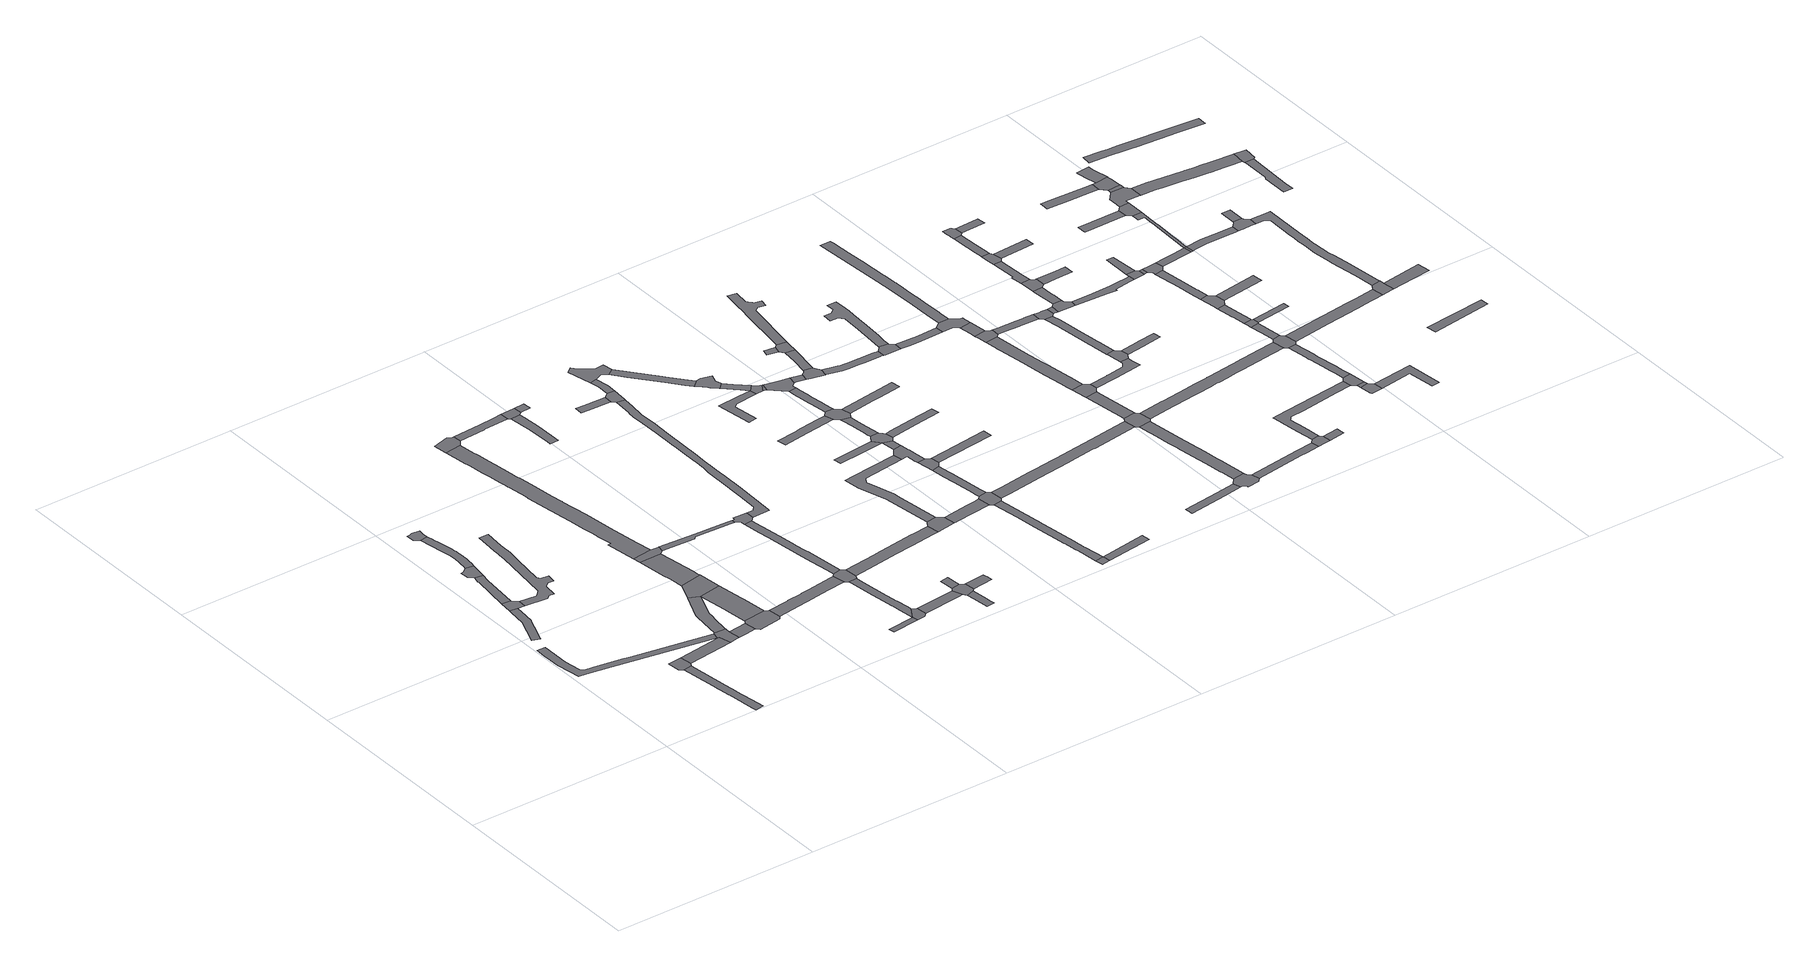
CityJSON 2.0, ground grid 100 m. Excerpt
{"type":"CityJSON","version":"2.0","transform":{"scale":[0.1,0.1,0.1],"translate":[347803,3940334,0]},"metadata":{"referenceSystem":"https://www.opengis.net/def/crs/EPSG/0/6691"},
"CityObjects":{
"road1":{"type":"Road","attributes":{"RoadStructureAttribute.sectionType":"1"},"geometry":[{"type":"MultiSurface","lod":"1","boundaries":[[[0,1,2,3,4,5,6,7,8,9,10,11]]]}]},
"road2":{"type":"Road","geometry":[{"type":"MultiSurface","lod":"1","boundaries":[[[12,7,6,13,14,15]]]}]},
"road3":{"type":"Road","attributes":{"RoadStructureAttribute.sectionType":"1"},"geometry":[{"type":"MultiSurface","lod":"1","boundaries":[[[16,17,18,19,20,21,22,23,24,25,26,27,28]]]}]},
"road4":{"type":"Road","attributes":{"RoadStructureAttribute.sectionType":"1"},"geometry":[{"type":"MultiSurface","lod":"1","boundaries":[[[29,30,31,32,33,34,35,36,37,38,39,40,41,42,43,44,45,46,47,48]]]}]},
"road5":{"type":"Road","attributes":{"RoadStructureAttribute.sectionType":"1"},"geometry":[{"type":"MultiSurface","lod":"1","boundaries":[[[49,50,51,52,53,12,15]]]}]},
"road6":{"type":"Road","geometry":[{"type":"MultiSurface","lod":"1","boundaries":[[[54,21,20,55,56,57]]]}]},
"road7":{"type":"Road","geometry":[{"type":"MultiSurface","lod":"1","boundaries":[[[50,58,59,60,61,62,51]]]}]},
"road8":{"type":"Road","attributes":{"RoadStructureAttribute.sectionType":"1"},"geometry":[{"type":"MultiSurface","lod":"1","boundaries":[[[63,64,65,66,67,68,69,70,71,72,73,74,75,76,77,78,79,80,81,82,83,84,85,86,87,88,89,59,58]]]}]},
"road9":{"type":"Road","geometry":[{"type":"MultiSurface","lod":"1","boundaries":[[[90,91,92,79,78,93,94,95,96]]]}]},
"road10":{"type":"Road","attributes":{"RoadStructureAttribute.sectionType":"1"},"geometry":[{"type":"MultiSurface","lod":"1","boundaries":[[[56,55,97,98]]]}]},
"road11":{"type":"Road","attributes":{"RoadStructureAttribute.sectionType":"1"},"geometry":[{"type":"MultiSurface","lod":"1","boundaries":[[[99,100,101,102,103,104,105,106,107,108,109,110,111,112,113,114,115,116,117,118,119,14,13]]]}]},
"road12":{"type":"Road","geometry":[{"type":"MultiSurface","lod":"1","boundaries":[[[120,121,122,29,48,98,97,123,124,125]]]}]},
"road13":{"type":"Road","attributes":{"RoadStructureAttribute.sectionType":"1"},"geometry":[{"type":"MultiSurface","lod":"1","boundaries":[[[126,127,128,129,120,125]]]}]},
"road14":{"type":"Road","attributes":{"RoadStructureAttribute.sectionType":"1"},"geometry":[{"type":"MultiSurface","lod":"1","boundaries":[[[130,131,132,133,122,121,134,135,136,137,138,139]]]}]},
"road15":{"type":"Road","geometry":[{"type":"MultiSurface","lod":"1","boundaries":[[[140,141,142,143,144,128,127,145,146]]]}]},
"road16":{"type":"Road","attributes":{"RoadStructureAttribute.sectionType":"1"},"geometry":[{"type":"MultiSurface","lod":"1","boundaries":[[[147,148,143,142,149,150,151,152,139]]]}]},
"road17":{"type":"Road","geometry":[{"type":"MultiSurface","lod":"1","boundaries":[[[153,154,130,139,152,155,156]]]}]},
"road18":{"type":"Road","attributes":{"RoadStructureAttribute.sectionType":"1"},"geometry":[{"type":"MultiSurface","lod":"1","boundaries":[[[157,158,159,160,153,156,161,162,163]]]}]},
"road19":{"type":"Road","geometry":[{"type":"MultiSurface","lod":"1","boundaries":[[[164,165,166,167,157,163,168]]]}]},
"road20":{"type":"Road","attributes":{"RoadStructureAttribute.sectionType":"1"},"geometry":[{"type":"MultiSurface","lod":"1","boundaries":[[[169,170,171,172,173,174,175,176,177,178,179,180,181,182,183,184,185,186,187,167,166,188,189,190,191,192,193,194,195,196,197,198,199,200,201,202,203,204,205,206,207]]]}]},
"road21":{"type":"Road","attributes":{"RoadStructureAttribute.sectionType":"1"},"geometry":[{"type":"MultiSurface","lod":"1","boundaries":[[[208,209,210,211,212,213,214,141,140,215,216,217,218,219,220,221]]]}]},
"road22":{"type":"Road","geometry":[{"type":"MultiSurface","lod":"1","boundaries":[[[206,222,223,224,225,226,227,207]]]}]},
"road23":{"type":"Road","attributes":{"RoadStructureAttribute.sectionType":"1"},"geometry":[{"type":"MultiSurface","lod":"1","boundaries":[[[228,229,230,231]]]}]},
"road24":{"type":"Road","attributes":{"RoadStructureAttribute.sectionType":"1"},"geometry":[{"type":"MultiSurface","lod":"1","boundaries":[[[232,233,234,235,236,237,238,239,240,241,242,243,244,164,168]]]}]},
"road25":{"type":"Road","geometry":[{"type":"MultiSurface","lod":"1","boundaries":[[[245,246,247,248,231,230]]]}]},
"road26":{"type":"Road","attributes":{"RoadStructureAttribute.sectionType":"1"},"geometry":[{"type":"MultiSurface","lod":"1","boundaries":[[[248,249,250,251,252,253,254,255,256,257,258,259,260,261,262,263,264,231]]]}]},
"road27":{"type":"Road","geometry":[{"type":"MultiSurface","lod":"1","boundaries":[[[208,221,257,256,265,266,267,268]]]}]},
"road28":{"type":"Road","attributes":{"RoadStructureAttribute.sectionType":"1"},"geometry":[{"type":"MultiSurface","lod":"1","boundaries":[[[269,270,223,222,271,272,273,274,275]]]}]},
"road29":{"type":"Road","attributes":{"RoadStructureAttribute.sectionType":"1"},"geometry":[{"type":"MultiSurface","lod":"1","boundaries":[[[267,276,277,278,279,280,281,282,283,284,285,286,287,288,289,290,291,292,268]]]}]},
"road30":{"type":"Road","attributes":{"RoadStructureAttribute.sectionType":"1"},"geometry":[{"type":"MultiSurface","lod":"1","boundaries":[[[293,294,247,246,295,296]]]}]},
"road31":{"type":"Road","geometry":[{"type":"MultiSurface","lod":"1","boundaries":[[[239,297,298,284,283,299,300,301,302,240]]]}]},
"road32":{"type":"Road","attributes":{"RoadStructureAttribute.sectionType":"1"},"geometry":[{"type":"MultiSurface","lod":"1","boundaries":[[[303,304,305,306,307,308,309,310]]]}]},
"road33":{"type":"Road","geometry":[{"type":"MultiSurface","lod":"1","boundaries":[[[274,310,309,311,312,275]]]}]},
"road34":{"type":"Road","attributes":{"RoadStructureAttribute.sectionType":"1"},"geometry":[{"type":"MultiSurface","lod":"1","boundaries":[[[313,314,315,316,317,318,319]]]}]},
"road35":{"type":"Road","geometry":[{"type":"MultiSurface","lod":"1","boundaries":[[[313,319,320,321,322,323,293,296]]]}]},
"road36":{"type":"Road","attributes":{"RoadStructureAttribute.sectionType":"1"},"geometry":[{"type":"MultiSurface","lod":"1","boundaries":[[[324,325,323,322]]]}]},
"road37":{"type":"Road","attributes":{"RoadStructureAttribute.sectionType":"1"},"geometry":[{"type":"MultiSurface","lod":"1","boundaries":[[[326,327,312,311]]]}]},
"road38":{"type":"Road","attributes":{"RoadStructureAttribute.sectionType":"1"},"geometry":[{"type":"MultiSurface","lod":"1","boundaries":[[[328,329,330,331,332,333,334,335,336,337,338,339,266,265]]]}]},
"road39":{"type":"Road","attributes":{"RoadStructureAttribute.sectionType":"1"},"geometry":[{"type":"MultiSurface","lod":"1","boundaries":[[[340,341,342,343,321,320]]]}]},
"road40":{"type":"Road","attributes":{"RoadStructureAttribute.sectionType":"1"},"geometry":[{"type":"MultiSurface","lod":"1","boundaries":[[[344,345,346,347,348,349,350,351,352,353,354,355,356,357,358,359,360,300,299,361,362,363,364,365,366,367,368,369,370,371,372,373,374,375]]]}]},
"road41":{"type":"Road","attributes":{"RoadStructureAttribute.sectionType":"1"},"geometry":[{"type":"MultiSurface","lod":"1","boundaries":[[[376,377,378,379,380,381]]]}]},
"road42":{"type":"Road","geometry":[{"type":"MultiSurface","lod":"1","boundaries":[[[380,375,374,382,383,384,381]]]}]},
"road43":{"type":"Road","geometry":[{"type":"MultiSurface","lod":"1","boundaries":[[[385,334,333,386,387,388]]]}]},
"road44":{"type":"Road","attributes":{"RoadStructureAttribute.sectionType":"1"},"geometry":[{"type":"MultiSurface","lod":"1","boundaries":[[[389,390,391,392,393,384,383]]]}]},
"road45":{"type":"Road","geometry":[{"type":"MultiSurface","lod":"1","boundaries":[[[394,395,396,397,398,399,391,390,400,401,402,403,404]]]}]},
"road46":{"type":"Road","attributes":{"RoadStructureAttribute.sectionType":"1"},"geometry":[{"type":"MultiSurface","lod":"1","boundaries":[[[405,406,407,408,409,385,388,410,411,412,413,414,415,416]]]}]},
"road47":{"type":"Road","attributes":{"RoadStructureAttribute.sectionType":"1"},"geometry":[{"type":"MultiSurface","lod":"1","boundaries":[[[417,418,419,420,421,387,386,422,423,424]]]}]},
"road48":{"type":"Road","geometry":[{"type":"MultiSurface","lod":"1","boundaries":[[[425,426,427,428]]]}]},
"road49":{"type":"Road","attributes":{"RoadStructureAttribute.sectionType":"1"},"geometry":[{"type":"MultiSurface","lod":"1","boundaries":[[[402,429,430,431,432,433,434,435,436,437,403]]]}]},
"road50":{"type":"Road","attributes":{"RoadStructureAttribute.sectionType":"1"},"geometry":[{"type":"MultiSurface","lod":"1","boundaries":[[[438,439,440,441,442,443,444,445,428,427,446,447,448,449,450,451,452]]]}]},
"road51":{"type":"Road","attributes":{"RoadStructureAttribute.sectionType":"1"},"geometry":[{"type":"MultiSurface","lod":"1","boundaries":[[[453,454,455,456,457,458,459,460]]]}]},
"road52":{"type":"Road","attributes":{"RoadStructureAttribute.sectionType":"1"},"geometry":[{"type":"MultiSurface","lod":"1","boundaries":[[[461,462,463,464,465,466,467,468,469,470]]]}]},
"road53":{"type":"Road","attributes":{"RoadStructureAttribute.sectionType":"1"},"geometry":[{"type":"MultiSurface","lod":"1","boundaries":[[[471,472,473,474,475,476,477,473,478]]]}]},
"road54":{"type":"Road","geometry":[{"type":"MultiSurface","lod":"1","boundaries":[[[479,480,481,482,417,424,438,452]]]}]},
"road55":{"type":"Road","geometry":[{"type":"MultiSurface","lod":"1","boundaries":[[[483,433,432,484,485,486,487,488,489,490,491]]]}]},
"road56":{"type":"Road","attributes":{"RoadStructureAttribute.sectionType":"1"},"geometry":[{"type":"MultiSurface","lod":"1","boundaries":[[[492,493,494,495,482,481,496,497,498,499,500,501,502]]]}]},
"road57":{"type":"Road","attributes":{"RoadStructureAttribute.sectionType":"1"},"geometry":[{"type":"MultiSurface","lod":"1","boundaries":[[[426,503,504,427]]]}]},
"road58":{"type":"Road","attributes":{"RoadStructureAttribute.sectionType":"1"},"geometry":[{"type":"MultiSurface","lod":"1","boundaries":[[[505,506,489,488,507,508,460]]]}]},
"road59":{"type":"Road","geometry":[{"type":"MultiSurface","lod":"1","boundaries":[[[509,510,471,478,416,415,511,512,513,514,515]]]}]},
"road60":{"type":"Road","geometry":[{"type":"MultiSurface","lod":"1","boundaries":[[[501,516,517,514,513,502]]]}]},
"road61":{"type":"Road","geometry":[{"type":"MultiSurface","lod":"1","boundaries":[[[518,519,474,473,472,520,521,522,523]]]}]},
"road62":{"type":"Road","geometry":[{"type":"MultiSurface","lod":"1","boundaries":[[[524,525,526,527,505,460,459,528]]]}]},
"road63":{"type":"Road","attributes":{"RoadStructureAttribute.sectionType":"1"},"geometry":[{"type":"MultiSurface","lod":"1","boundaries":[[[529,524,528,530,531,532]]]}]},
"road64":{"type":"Road","attributes":{"RoadStructureAttribute.sectionType":"1"},"geometry":[{"type":"MultiSurface","lod":"1","boundaries":[[[533,534,535,536,537,538,539,540,541,542,543,544,545,518,523]]]}]},
"road65":{"type":"Road","geometry":[{"type":"MultiSurface","lod":"1","boundaries":[[[470,469,538,537,546,547,548,549]]]}]},
"road66":{"type":"Road","attributes":{"RoadStructureAttribute.sectionType":"1"},"geometry":[{"type":"MultiSurface","lod":"1","boundaries":[[[548,550,551,552,553,554,555,556,557,558,559,560,561,549]]]}]},
"road67":{"type":"Road","geometry":[{"type":"MultiSurface","lod":"1","boundaries":[[[531,557,556,562,563,564,565,566,567,568,532]]]}]},
"road68":{"type":"Road","attributes":{"RoadStructureAttribute.sectionType":"1"},"geometry":[{"type":"MultiSurface","lod":"1","boundaries":[[[516,569,570,571,572,517]]]}]},
"road69":{"type":"Road","attributes":{"RoadStructureAttribute.sectionType":"1"},"geometry":[{"type":"MultiSurface","lod":"1","boundaries":[[[573,565,564,574,575,576]]]}]},
"road70":{"type":"Road","attributes":{"RoadStructureAttribute.sectionType":"1"},"geometry":[{"type":"MultiSurface","lod":"1","boundaries":[[[520,577,578,579,580,581,582,521]]]}]},
"road71":{"type":"Road","attributes":{"RoadStructureAttribute.sectionType":"1"},"geometry":[{"type":"MultiSurface","lod":"1","boundaries":[[[583,584,585,586,587,588,547,546]]]}]},
"road72":{"type":"Road","geometry":[{"type":"MultiSurface","lod":"1","boundaries":[[[589,590,591,592,593,594,573,576]]]}]},
"road73":{"type":"Road","attributes":{"RoadStructureAttribute.sectionType":"1"},"geometry":[{"type":"MultiSurface","lod":"1","boundaries":[[[595,596,597,598]]]}]},
"road74":{"type":"Road","attributes":{"RoadStructureAttribute.sectionType":"1"},"geometry":[{"type":"MultiSurface","lod":"1","boundaries":[[[599,600,593,592,601]]]}]},
"road75":{"type":"Road","attributes":{"RoadStructureAttribute.sectionType":"1"},"geometry":[{"type":"MultiSurface","lod":"1","boundaries":[[[602,603,604,605,606,607,608,609,480,479,610,611,612,613,614,615,616,617,618,619]]]}]},
"road76":{"type":"Road","geometry":[{"type":"MultiSurface","lod":"1","boundaries":[[[597,599,601,620,621,622,598]]]}]},
"road77":{"type":"Road","attributes":{"RoadStructureAttribute.sectionType":"1"},"geometry":[{"type":"MultiSurface","lod":"1","boundaries":[[[590,623,624,625,626,627,628,629,630,631,632,633,634,635,636,637,591]]]}]},
"road78":{"type":"Road","attributes":{"RoadStructureAttribute.sectionType":"1"},"geometry":[{"type":"MultiSurface","lod":"1","boundaries":[[[638,639,640,641,642,643]]]}]},
"road79":{"type":"Road","geometry":[{"type":"MultiSurface","lod":"1","boundaries":[[[644,645,646,647,648,649,650,651,652,653,654,655,656,622,621]]]}]},
"road80":{"type":"Road","geometry":[{"type":"MultiSurface","lod":"1","boundaries":[[[657,658,632,631,659,660,661,662]]]}]},
"road81":{"type":"Road","attributes":{"RoadStructureAttribute.sectionType":"1"},"geometry":[{"type":"MultiSurface","lod":"1","boundaries":[[[663,664,665,666,667,668,669,670,671,672,673,674,675,676,677,678,679,680,681,682,683,684,685,657,662]]]}]},
"road82":{"type":"Road","geometry":[{"type":"MultiSurface","lod":"1","boundaries":[[[686,687,688,689,643,642,690,691,692,693,694]]]}]},
"road83":{"type":"Road","attributes":{"RoadStructureAttribute.sectionType":"1"},"geometry":[{"type":"MultiSurface","lod":"1","boundaries":[[[695,696,697,698,699,700,701,702,703,704,705,706,689,688,707,708,709,710,711,712,713,714,715,716,717]]]}]},
"road84":{"type":"Road","attributes":{"RoadStructureAttribute.sectionType":"1"},"geometry":[{"type":"MultiSurface","lod":"1","boundaries":[[[718,719,720,661,660,721,722,723,724,725,726,727]]]}]},
"road85":{"type":"Road","geometry":[{"type":"MultiSurface","lod":"1","boundaries":[[[619,618,695,717,728,729,730,731]]]}]},
"road86":{"type":"Road","attributes":{"RoadStructureAttribute.sectionType":"1"},"geometry":[{"type":"MultiSurface","lod":"1","boundaries":[[[730,732,733,734,731]]]}]},
"road87":{"type":"Road","geometry":[{"type":"MultiSurface","lod":"1","boundaries":[[[735,736,737,738,739,734,733,740,741,742]]]}]},
"road88":{"type":"Road","attributes":{"RoadStructureAttribute.sectionType":"1"},"geometry":[{"type":"MultiSurface","lod":"1","boundaries":[[[743,744,745,746,747,748,749,750,751,752,738,737,753,754,755,756,757,758,759]]]}]},
"road89":{"type":"Road","attributes":{"RoadStructureAttribute.sectionType":"1"},"geometry":[{"type":"MultiSurface","lod":"1","boundaries":[[[760,761,762,763,764,686,694]]]}]},
"road90":{"type":"Road","geometry":[{"type":"MultiSurface","lod":"1","boundaries":[[[726,765,766,767,768,769,770,771,772,773,774,727]]]}]},
"road91":{"type":"Road","geometry":[{"type":"MultiSurface","lod":"1","boundaries":[[[775,776,777,743,759,778,779,780,781]]]}]},
"road92":{"type":"Road","attributes":{"RoadStructureAttribute.sectionType":"1"},"geometry":[{"type":"MultiSurface","lod":"1","boundaries":[[[767,782,775,781,768]]]}]},
"road93":{"type":"Road","attributes":{"RoadStructureAttribute.sectionType":"1"},"geometry":[{"type":"MultiSurface","lod":"1","boundaries":[[[783,784,785,786,787,788,789,774,773,790,791,792,793,794,795,796,797,798,799,800,801,802,803,804,805,806]]]}]},
"road94":{"type":"Road","attributes":{"RoadStructureAttribute.sectionType":"1"},"geometry":[{"type":"MultiSurface","lod":"1","boundaries":[[[807,808,809,810,811,812,813,814,815,816,817,735,742]]]}]},
"road95":{"type":"Road","attributes":{"RoadStructureAttribute.sectionType":"1"},"geometry":[{"type":"MultiSurface","lod":"1","boundaries":[[[778,818,819,820,821,822,823,824,825,826,827,828,779]]]}]},
"road96":{"type":"Road","geometry":[{"type":"MultiSurface","lod":"1","boundaries":[[[829,830,831,763,762,832,833]]]}]},
"road97":{"type":"Road","geometry":[{"type":"MultiSurface","lod":"1","boundaries":[[[834,835,836,837,838,811,810,839,840]]]}]},
"road98":{"type":"Road","attributes":{"RoadStructureAttribute.sectionType":"1"},"geometry":[{"type":"MultiSurface","lod":"1","boundaries":[[[841,842,843,844,845,846,836,835,847,848,849,850,851,852,853,854,855]]]}]},
"road99":{"type":"Road","attributes":{"RoadStructureAttribute.sectionType":"1"},"geometry":[{"type":"MultiSurface","lod":"1","boundaries":[[[856,857,829,833]]]}]},
"road100":{"type":"Road","geometry":[{"type":"MultiSurface","lod":"1","boundaries":[[[854,858,859,860,861,823,822,855]]]}]},
"road101":{"type":"Road","attributes":{"RoadStructureAttribute.sectionType":"1"},"geometry":[{"type":"MultiSurface","lod":"1","boundaries":[[[862,863,864,865,866,867,868,869,870,871,872,873,874,729,728,875,876,877,878,879,880,881,882,883,884,885,886,887,888,889]]]}]},
"road102":{"type":"Road","attributes":{"RoadStructureAttribute.sectionType":"1"},"geometry":[{"type":"MultiSurface","lod":"1","boundaries":[[[859,858,890,891]]]}]},
"road103":{"type":"Road","attributes":{"RoadStructureAttribute.sectionType":"1"},"geometry":[{"type":"MultiSurface","lod":"1","boundaries":[[[892,893,894,895,896,897,834,840]]]}]},
"road104":{"type":"Road","attributes":{"RoadStructureAttribute.sectionType":"1"},"geometry":[{"type":"MultiSurface","lod":"1","boundaries":[[[830,898,899,900,901,902,903,904,905,906,907,908,909,910,911,912,831]]]}]},
"road105":{"type":"Road","geometry":[{"type":"MultiSurface","lod":"1","boundaries":[[[890,913,914,915,916,917,918,891]]]}]},
"road106":{"type":"Road","attributes":{"RoadStructureAttribute.sectionType":"1"},"geometry":[{"type":"MultiSurface","lod":"1","boundaries":[[[919,920,918,917,921,922,923,924,925]]]}]},
"road107":{"type":"Road","geometry":[{"type":"MultiSurface","lod":"1","boundaries":[[[926,927,928,929,930,931,919,925]]]}]},
"road108":{"type":"Road","attributes":{"RoadStructureAttribute.sectionType":"1"},"geometry":[{"type":"MultiSurface","lod":"1","boundaries":[[[932,933,930,929,934,935,936,937,938]]]}]},
"road109":{"type":"Road","geometry":[{"type":"MultiSurface","lod":"1","boundaries":[[[939,940,941,942,938,937,943]]]}]},
"road110":{"type":"Road","attributes":{"RoadStructureAttribute.sectionType":"1"},"geometry":[{"type":"MultiSurface","lod":"1","boundaries":[[[944,945,946,947,948,941,940,949,950,951,952]]]}]},
"road111":{"type":"Road","attributes":{"RoadStructureAttribute.sectionType":"1"},"geometry":[{"type":"MultiSurface","lod":"1","boundaries":[[[926,953,954,955,956,927]]]}]},
"road112":{"type":"Road","geometry":[{"type":"MultiSurface","lod":"1","boundaries":[[[957,958,959,960,961,962,963,964,944,952]]]}]},
"road113":{"type":"Road","attributes":{"RoadStructureAttribute.sectionType":"1"},"geometry":[{"type":"MultiSurface","lod":"1","boundaries":[[[914,965,966,967,968,969,970,971,972,973,974,975,976,915]]]}]},
"road114":{"type":"Road","attributes":{"RoadStructureAttribute.sectionType":"1"},"geometry":[{"type":"MultiSurface","lod":"1","boundaries":[[[977,978,939,943]]]}]},
"road115":{"type":"Road","attributes":{"RoadStructureAttribute.sectionType":"1"},"geometry":[{"type":"MultiSurface","lod":"1","boundaries":[[[979,980,981,982]]]}]},
"road116":{"type":"Road","geometry":[{"type":"MultiSurface","lod":"1","boundaries":[[[983,984,905,904,979,982]]]}]},
"road117":{"type":"Road","geometry":[{"type":"MultiSurface","lod":"1","boundaries":[[[985,986,981,980,987,988,989]]]}]},
"road118":{"type":"Road","attributes":{"RoadStructureAttribute.sectionType":"1"},"geometry":[{"type":"MultiSurface","lod":"1","boundaries":[[[990,991,958,957]]]}]},
"road119":{"type":"Road","attributes":{"RoadStructureAttribute.sectionType":"1"},"geometry":[{"type":"MultiSurface","lod":"1","boundaries":[[[983,992,993,994,995,996,997,998,999,1000,1001,1002,1003,984]]]}]},
"road120":{"type":"Road","geometry":[{"type":"MultiSurface","lod":"1","boundaries":[[[888,997,996,1004,1005,1006,1007,889]]]}]},
"road121":{"type":"Road","attributes":{"RoadStructureAttribute.sectionType":"1"},"geometry":[{"type":"MultiSurface","lod":"1","boundaries":[[[1006,1008,1009,1010,1011,1007]]]}]},
"road122":{"type":"Road","geometry":[{"type":"MultiSurface","lod":"1","boundaries":[[[1012,1013,1014,1015,1009,1008,1016]]]}]},
"road123":{"type":"Road","geometry":[{"type":"MultiSurface","lod":"1","boundaries":[[[1017,1018,971,970,1019,1020]]]}]},
"road124":{"type":"Road","attributes":{"RoadStructureAttribute.sectionType":"1"},"geometry":[{"type":"MultiSurface","lod":"1","boundaries":[[[1021,1022,1023,1024,1025,1026,1014,1013]]]}]},
"road125":{"type":"Road","attributes":{"RoadStructureAttribute.sectionType":"1"},"geometry":[{"type":"MultiSurface","lod":"1","boundaries":[[[1027,1028,1029,1030,986,985]]]}]},
"road126":{"type":"Road","geometry":[{"type":"MultiSurface","lod":"1","boundaries":[[[1031,1032,1018,1017]]]}]},
"road127":{"type":"Road","geometry":[{"type":"MultiSurface","lod":"1","boundaries":[[[1033,1034,1035,1024,1023,1036,1037,1038]]]}]},
"road128":{"type":"Road","attributes":{"RoadStructureAttribute.sectionType":"1"},"geometry":[{"type":"MultiSurface","lod":"1","boundaries":[[[1039,1040,1020,1019]]]}]},
"road129":{"type":"Road","attributes":{"RoadStructureAttribute.sectionType":"1"},"geometry":[{"type":"MultiSurface","lod":"1","boundaries":[[[1041,1042,1043,1044,1034,1033,1045,1046,1047,1048]]]}]},
"road130":{"type":"Road","geometry":[{"type":"MultiSurface","lod":"1","boundaries":[[[1049,1050,1051,1040,1039,1052,1041,1048]]]}]},
"road131":{"type":"Road","attributes":{"RoadStructureAttribute.sectionType":"1"},"geometry":[{"type":"MultiSurface","lod":"1","boundaries":[[[1053,1054,1012,1016]]]}]},
"road132":{"type":"Road","attributes":{"RoadStructureAttribute.sectionType":"1"},"geometry":[{"type":"MultiSurface","lod":"1","boundaries":[[[1037,1055,1056,1038]]]}]},
"road133":{"type":"Road","attributes":{"RoadStructureAttribute.sectionType":"1"},"geometry":[{"type":"MultiSurface","lod":"1","boundaries":[[[1057,1058,1059,1060,1061,1062,1050,1049]]]}]},
"road134":{"type":"Road","attributes":{"RoadStructureAttribute.sectionType":"1"},"geometry":[{"type":"MultiSurface","lod":"1","boundaries":[[[1063,1064,1065,1066,1067,1068,1069,1070,1071,1072,1073,1074,1005,1004]]]}]},
"road135":{"type":"Road","attributes":{"RoadStructureAttribute.sectionType":"1"},"geometry":[{"type":"MultiSurface","lod":"1","boundaries":[[[1075,1076,1077,1078,1079,1080]]]}]},
"road136":{"type":"Road","geometry":[{"type":"MultiSurface","lod":"1","boundaries":[[[1081,1058,1057,1082,1083,1084]]]}]},
"road137":{"type":"Road","attributes":{"RoadStructureAttribute.sectionType":"1"},"geometry":[{"type":"MultiSurface","lod":"1","boundaries":[[[1085,1086,1087,1088,1089,1090,1091,1092,1093]]]}]},
"road138":{"type":"Road","attributes":{"RoadStructureAttribute.sectionType":"1"},"geometry":[{"type":"MultiSurface","lod":"1","boundaries":[[[1084,1094,1095,1096,1097,1098,1099,1100,1101,1102,1103,1104,1105,1081]]]}]},
"road139":{"type":"Road","geometry":[{"type":"MultiSurface","lod":"1","boundaries":[[[1079,1099,1098,1106,1107,1080]]]}]},
"road140":{"type":"Road","attributes":{"RoadStructureAttribute.sectionType":"1"},"geometry":[{"type":"MultiSurface","lod":"1","boundaries":[[[1108,1109,1110,1084,1083,1111,1112,1113,1114,1115,1116]]]}]},
"road141":{"type":"Road","geometry":[{"type":"MultiSurface","lod":"1","boundaries":[[[1117,1118,1119,1120,1121,1122,1107,1106,1123,1124,1125,1126]]]}]},
"road142":{"type":"Road","attributes":{"RoadStructureAttribute.sectionType":"1"},"geometry":[{"type":"MultiSurface","lod":"1","boundaries":[[[1118,1127,1128,1129,1130,1119]]]}]},
"road143":{"type":"Road","geometry":[{"type":"MultiSurface","lod":"1","boundaries":[[[1129,1128,1131,1132,1133,1134,1135,1136,1085,1093]]]}]},
"road144":{"type":"Road","attributes":{"RoadStructureAttribute.sectionType":"1"},"geometry":[{"type":"MultiSurface","lod":"1","boundaries":[[[1135,1137,1138,1139,1140,1141,1142,1143,1136]]]}]},
"road145":{"type":"Road","geometry":[{"type":"MultiSurface","lod":"1","boundaries":[[[1144,1145,1146,1069,1068,1147,1148]]]}]},
"road146":{"type":"Road","attributes":{"RoadStructureAttribute.sectionType":"1"},"geometry":[{"type":"MultiSurface","lod":"1","boundaries":[[[1149,1150,1151,1152]]]}]},
"road147":{"type":"Road","geometry":[{"type":"MultiSurface","lod":"1","boundaries":[[[1115,1153,1154,1155,1156,1157,1158,1159,1160,1116]]]}]},
"road148":{"type":"Road","attributes":{"RoadStructureAttribute.sectionType":"1"},"geometry":[{"type":"MultiSurface","lod":"1","boundaries":[[[1145,1161,1162,1163,1164,1165,1166,1167,1168,1169,1170,1156,1155,1171,1172,1173,1174,1175,1176,1177,1178,1179,1180,1146]]]}]},
"road149":{"type":"Road","attributes":{"RoadStructureAttribute.sectionType":"1"},"geometry":[{"type":"MultiSurface","lod":"1","boundaries":[[[1158,1181,1182,1159]]]}]},
"road150":{"type":"Road","attributes":{"RoadStructureAttribute.sectionType":"1"},"geometry":[{"type":"MultiSurface","lod":"1","boundaries":[[[1183,1184,1185,1186,1144,1148]]]}]},
"road151":{"type":"Road","attributes":{"RoadStructureAttribute.sectionType":"1"},"geometry":[{"type":"MultiSurface","lod":"1","boundaries":[[[1125,1187,1188,1189,1190,1191,1192,1193,1194,1195,1196,1197,1198,1199,1200,1201,1202,1203,1204,1205,1206,1207,1126]]]}]},
"road152":{"type":"Road","attributes":{"RoadStructureAttribute.sectionType":"1"},"geometry":[{"type":"MultiSurface","lod":"1","boundaries":[[[1208,1209,1210,1211,1212,1213,1214,1215,1216,1217,1218,1219,1220,1221,1222,1223,1224,1225,1226,1227,1228,1229,1230]]]}]},
"road153":{"type":"Road","attributes":{"RoadStructureAttribute.sectionType":"1"},"geometry":[{"type":"MultiSurface","lod":"1","boundaries":[[[1231,1232,1233,1234,1235,1236,1237]]]}]},
"road154":{"type":"Road","geometry":[{"type":"MultiSurface","lod":"1","boundaries":[[[1197,1196,1238,1237,1236,1239,1240]]]}]}
},
"vertices":[
[78,975,0],[82,986,0],[110,1055,0],[123,1090,0],[128,1102,0],[138,1184,0],[140,1209,0],[101,1213,0],[99,1196,0],[89,1112,0],[38,979,0],[75,966,0],
[108,1276,0],[173,1206,0],[177,1248,0],[149,1271,0],
[500,41,0],[482,165,0],[482,168,0],[475,227,0],[448,430,0],[409,425,0],[430,254,0],[431,243,0],[443,160,0],[443,158,0],[460,24,0],[463,3,0],[504,9,0],
[669,568,0],[291,636,0],[252,643,0],[173,655,0],[118,664,0],[80,670,0],[64,685,0],[63,692,0],[51,766,0],[52,905,0],[11,904,0],[10,852,0],[10,841,0],[10,835,0],[11,763,0],[23,694,0],[31,645,0],[67,639,0],[181,620,0],[664,537,0],
[168,1454,0],[175,1494,0],[136,1501,0],[130,1470,0],[130,1463,0],
[391,438,0],[460,448,0],[452,506,0],[384,497,0],
[189,1577,0],[150,1583,0],[128,1564,0],[113,1563,0],[116,1523,0],
[192,1592,0],[192,1595,0],[195,1619,0],[197,1637,0],[198,1661,0],[197,1685,0],[196,1699,0],[196,1706,0],[195,1710,0],[192,1730,0],[192,1734,0],[177,1816,0],[177,1817,0],[176,1824,0],[172,1845,0],[168,1869,0],[128,1862,0],[131,1845,0],[136,1819,0],[151,1734,0],[152,1727,0],[155,1705,0],[157,1683,0],[158,1661,0],[157,1639,0],[154,1619,0],[152,1595,0],
[120,1922,0],[104,1922,0],[105,1882,0],[166,1877,0],[165,1897,0],[170,1924,0],[132,1929,0],
[687,477,0],[672,536,0],
[285,1196,0],[302,1209,0],[326,1207,0],[334,1274,0],[354,1291,0],[385,1288,0],[389,1329,0],[353,1335,0],[343,1353,0],[361,1500,0],[369,1568,0],[371,1634,0],[380,1732,0],[334,1734,0],[327,1647,0],[324,1617,0],[324,1590,0],[322,1576,0],[319,1543,0],[287,1264,0],[259,1240,0],
[730,543,0],[731,570,0],[676,573,0],[702,480,0],[705,480,0],[737,484,0],
[776,489,0],[829,496,0],[820,555,0],[778,550,0],
[747,852,0],[694,725,0],[692,712,0],[686,658,0],[732,582,0],[742,655,0],[745,677,0],[750,711,0],[794,822,0],[798,831,0],
[967,514,0],[959,574,0],[942,585,0],[832,573,0],[829,567,0],[845,482,0],[954,497,0],
[817,690,0],[818,681,0],[926,703,0],[924,715,0],[918,758,0],[906,847,0],
[783,940,0],[761,886,0],[904,868,0],[892,961,0],
[753,1185,0],[770,1047,0],[775,1011,0],[777,995,0],[890,976,0],[887,999,0],[861,1188,0],
[884,1234,0],[881,1234,0],[844,1237,0],[747,1224,0],[878,1203,0],
[628,2217,0],[628,2215,0],[631,2193,0],[641,2121,0],[647,2076,0],[654,2020,0],[657,2004,0],[658,1992,0],[661,1975,0],[662,1965,0],[675,1870,0],[677,1853,0],[690,1758,0],[710,1612,0],[721,1526,0],[727,1479,0],[732,1440,0],[744,1372,0],[728,1373,0],[833,1314,0],[814,1446,0],[792,1611,0],[782,1682,0],[773,1748,0],[773,1749,0],[772,1751,0],[765,1806,0],[751,1908,0],[740,1988,0],[736,2018,0],[735,2028,0],[732,2048,0],[720,2141,0],[715,2179,0],[707,2236,0],[705,2252,0],[704,2260,0],[693,2344,0],[613,2333,0],
[1326,624,0],[1315,622,0],[1181,604,0],[1142,598,0],[1140,598,0],[1066,589,0],[1064,588,0],[1116,534,0],[1139,538,0],[1146,538,0],[1148,539,0],[1149,539,0],[1248,552,0],[1336,564,0],
[714,2372,0],[711,2411,0],[698,2410,0],[683,2421,0],[604,2399,0],[604,2398,0],
[1269,163,0],[1272,135,0],[1405,151,0],[1401,179,0],
[905,1202,0],[1039,1194,0],[1051,1207,0],[1065,1206,0],[1130,1203,0],[1138,1202,0],[1225,1198,0],[1248,1197,0],[1249,1215,0],[1227,1216,0],[1225,1216,0],[1132,1221,0],[1065,1225,0],
[1445,156,0],[1461,170,0],[1456,220,0],[1435,233,0],
[1432,257,0],[1423,318,0],[1423,320,0],[1420,340,0],[1415,378,0],[1398,515,0],[1394,545,0],[1393,554,0],[1353,551,0],[1354,540,0],[1361,492,0],[1371,415,0],[1376,379,0],[1386,298,0],[1386,297,0],[1392,252,0],
[1403,573,0],[1396,632,0],[1379,646,0],[1339,640,0],
[924,2426,0],[856,2421,0],[843,2380,0],[851,2381,0],[868,2382,0],[970,2386,0],[967,2430,0],
[1355,838,0],[1352,851,0],[1345,906,0],[1344,910,0],[1332,1004,0],[1319,1105,0],[1318,1111,0],[1311,1163,0],[1271,1158,0],[1282,1070,0],[1288,1021,0],[1304,908,0],[1312,845,0],[1322,766,0],[1323,761,0],[1328,724,0],[1335,674,0],
[1652,242,0],[1614,238,0],[1650,192,0],[1670,194,0],
[1268,1184,0],[1269,1175,0],[1330,1182,0],[1331,1225,0],[1262,1226,0],[1262,1215,0],
[994,2259,0],[997,2148,0],[997,2129,0],[1039,2131,0],[1038,2260,0],[1031,2354,0],[1028,2381,0],[982,2377,0],
[1043,2393,0],[1040,2435,0],
[1683,176,0],[1686,144,0],[1696,61,0],[1734,64,0],[1732,86,0],[1730,105,0],[1721,189,0],
[1732,202,0],[1727,251,0],[1705,264,0],[1664,258,0],
[1699,334,0],[1658,329,0],
[1096,2399,0],[1092,2439,0],
[1478,583,0],[1577,596,0],[1640,605,0],[1785,624,0],[1786,624,0],[1874,636,0],[1866,696,0],[1777,684,0],[1776,684,0],[1636,665,0],[1569,656,0],[1559,654,0],
[1835,214,0],[1831,245,0],[1829,257,0],[1828,263,0],
[1398,2127,0],[1397,2120,0],[1395,2090,0],[1396,2027,0],[1396,1934,0],[1395,1814,0],[1395,1807,0],[1394,1750,0],[1393,1670,0],[1393,1664,0],[1392,1604,0],[1389,1567,0],[1385,1428,0],[1384,1396,0],[1383,1340,0],[1382,1244,0],[1362,1224,0],[1402,1183,0],[1416,1183,0],[1417,1197,0],[1425,1396,0],[1426,1503,0],[1426,1562,0],[1426,1604,0],[1427,1642,0],[1428,1710,0],[1433,1900,0],[1434,2006,0],[1432,2086,0],[1440,2158,0],[1445,2214,0],[1405,2216,0],
[1284,2280,0],[1243,2282,0],[1240,2241,0],[1274,2239,0],[1387,2235,0],[1390,2275,0],
[1445,2220,0],[1450,2293,0],[1415,2295,0],
[1883,723,0],[1968,649,0],[1960,708,0],[1933,730,0],
[1453,2342,0],[1443,2410,0],[1408,2402,0],[1414,2375,0],[1417,2358,0],
[1487,2474,0],[1474,2484,0],[1463,2493,0],[1418,2530,0],[1410,2544,0],[1382,2520,0],[1482,2427,0],[1485,2424,0],[1506,2407,0],[1538,2430,0],[1532,2480,0],
[1846,1183,0],[1803,1177,0],[1812,1101,0],[1852,960,0],[1856,933,0],[1907,935,0],[1902,974,0],[1882,1046,0],[1863,1115,0],[1879,1139,0],[2085,1166,0],[2078,1212,0],
[2159,735,0],[2134,731,0],[2090,726,0],[1996,713,0],[1974,710,0],[1982,651,0],[1989,652,0],[2166,675,0],
[2268,31,0],[2310,37,0],[2304,76,0],[2263,71,0],
[1555,2345,0],[1656,2220,0],[1709,2153,0],[1734,2124,0],[1764,2151,0],[1741,2178,0],[1681,2254,0],[1679,2257,0],[1673,2264,0],
[2183,661,0],[2202,527,0],[2215,430,0],[2220,393,0],[2238,254,0],[2239,252,0],[2248,184,0],[2250,172,0],[2289,177,0],[2289,180,0],[2280,244,0],[2257,421,0],[2256,427,0],[2255,434,0],[2224,667,0],
[1839,1954,0],[1725,1944,0],[1751,1768,0],[1792,1774,0],[1776,1899,0],[1793,1912,0],[1902,1924,0],[1898,1959,0],
[2003,1619,0],[1979,1615,0],[1953,1611,0],[1893,1603,0],[1860,1599,0],[1761,1585,0],[1768,1540,0],[1896,1559,0],[2040,1579,0],[2030,1623,0],
[2145,1255,0],[2139,1302,0],[2096,1316,0],[2066,1352,0],[1861,1331,0],[1865,1292,0],[1979,1305,0],[2105,1249,0],
[2236,685,0],[2229,744,0],[2212,757,0],[2172,751,0],
[1793,2157,0],[1742,2116,0],[1775,2081,0],[1780,2076,0],[1787,2068,0],[1808,2048,0],[1836,2076,0],[1829,2106,0],[1841,2142,0],
[2145,957,0],[2153,898,0],[2167,786,0],[2169,773,0],[2207,791,0],[2195,884,0],[2185,957,0],[2184,963,0],[2183,969,0],[2175,1033,0],[2136,1023,0],
[2537,70,0],[2532,110,0],
[1926,1987,0],[1871,2042,0],[1809,2046,0],[1871,1986,0],
[2152,1205,0],[2152,1209,0],[2116,1171,0],[2122,1122,0],[2124,1109,0],[2164,1114,0],[2156,1176,0],
[2192,1056,0],[2187,1100,0],
[2087,1382,0],[2084,1378,0],[2157,1324,0],[2149,1363,0],[2141,1371,0],[2127,1385,0],
[1960,1963,0],[1955,1966,0],[1952,1967,0],[1940,1974,0],[1940,1928,0],
[1961,1963,0],[1954,1925,0],[1958,1924,0],[1966,1962,0],
[2122,1422,0],[2115,1481,0],[2115,1483,0],[2111,1518,0],[2107,1547,0],[2065,1558,0],[2069,1531,0],[2072,1504,0],[2073,1492,0],[2074,1483,0],[2076,1471,0],[2083,1416,0],[2084,1402,0],
[2125,1574,0],[2116,1619,0],[2089,1642,0],[2049,1644,0],
[2086,1665,0],[2079,1716,0],[2074,1760,0],[2073,1767,0],[2070,1799,0],[2065,1837,0],[2063,1862,0],[2023,1858,0],[2025,1830,0],[2032,1777,0],[2036,1740,0],[2038,1724,0],
[2061,1874,0],[2060,1884,0],[2079,1899,0],[2086,1938,0],[2055,1944,0],[2038,1947,0],[1994,1956,0],
[2489,1092,0],[2484,1137,0],[2264,1110,0],[2252,1108,0],
[2143,1927,0],[2090,1897,0],[2134,1888,0],[2135,1888,0],
[2293,1344,0],[2329,1348,0],[2420,1360,0],[2414,1401,0],[2294,1384,0],[2176,1367,0],
[2256,1594,0],[2296,1600,0],[2408,1615,0],[2408,1616,0],[2403,1658,0],[2297,1644,0],
[2155,1883,0],[2220,1870,0],[2228,1909,0],[2209,1943,0],[2165,1951,0],[2163,1942,0],
[2125,2170,0],[2117,2136,0],[2170,2126,0],[2180,2161,0],
[2186,2102,0],[2178,2027,0],[2232,2096,0],
[2984,846,0],[2765,816,0],[2715,809,0],[2602,793,0],[2510,782,0],[2506,781,0],[2450,774,0],[2286,751,0],[2244,686,0],[2285,691,0],[2458,714,0],[2618,736,0],[2621,736,0],[2637,738,0],[2764,756,0],[2774,757,0],[3000,788,0],[2993,847,0],
[2239,2148,0],[2242,2167,0],[2195,2174,0],
[2223,1869,0],[2292,1853,0],[2299,1852,0],[2327,1848,0],[2379,1847,0],[2409,1846,0],[2486,1845,0],[2489,1845,0],[2500,1844,0],[2501,1883,0],[2476,1884,0],[2347,1888,0],[2332,1888,0],[2314,1890,0],[2300,1892,0],
[2977,186,0],[2793,159,0],[2798,121,0],[2983,147,0],[3077,160,0],[3067,200,0],
[2282,2434,0],[2302,2446,0],[2339,2439,0],[2346,2476,0],[2311,2484,0],[2307,2490,0],[2302,2497,0],[2290,2515,0],[2298,2585,0],[2254,2592,0],[2244,2518,0],[2233,2441,0],[2233,2439,0],
[2522,1907,0],[2522,1905,0],[2509,1844,0],[2585,1841,0],[2587,1881,0],[2567,1903,0],
[2568,1924,0],[2569,1936,0],[2573,1977,0],[2579,2068,0],[2586,2167,0],[2589,2204,0],[2589,2224,0],[2589,2267,0],[2588,2288,0],[2543,2288,0],[2542,2273,0],[2544,2250,0],[2522,2230,0],[2484,2232,0],[2482,2210,0],[2482,2209,0],[2481,2187,0],[2521,2184,0],[2541,2162,0],[2534,2065,0],[2533,2064,0],[2526,1966,0],[2522,1909,0],
[3170,208,0],[3152,223,0],[3150,236,0],[3091,228,0],[3087,162,0],[3101,153,0],[3102,141,0],[3162,150,0],[3178,168,0],
[3017,775,0],[3017,773,0],[3024,718,0],[3030,675,0],[3039,605,0],[3046,554,0],[3048,542,0],[3049,529,0],[3063,429,0],[3068,390,0],[3080,304,0],[3081,295,0],[3144,279,0],[3141,303,0],[3132,373,0],[3129,394,0],[3120,465,0],[3109,547,0],[3107,559,0],[3106,562,0],[3103,584,0],[3082,741,0],[3076,783,0],
[2707,1878,0],[2704,1878,0],[2702,1878,0],[2591,1841,0],[2628,1840,0],[2685,1838,0],[2690,1838,0],[2708,1838,0],[2800,1840,0],[2798,1880,0],
[3090,800,0],[3081,859,0],[3066,874,0],[3005,866,0],
[3046,1016,0],[3036,1095,0],[2976,1088,0],
[3048,1158,0],[3042,1163,0],[3025,1177,0],[2964,1169,0],[2975,1094,0],[3044,1109,0],[3052,1119,0],[3053,1119,0],
[2897,1670,0],[2903,1623,0],[2903,1622,0],[2905,1603,0],[2907,1586,0],[2925,1452,0],[2933,1397,0],[2943,1324,0],[2955,1233,0],[2960,1196,0],[3018,1226,0],[3010,1285,0],[2996,1385,0],[2993,1408,0],[2982,1484,0],[2969,1586,0],[2957,1675,0],
[3420,202,0],[3450,206,0],[3519,215,0],[3513,255,0],[3430,244,0],
[2850,1842,0],[2855,1842,0],[2877,1822,0],[2936,1831,0],[2933,1859,0],[2931,1877,0],[2917,1878,0],[2885,1901,0],[2880,1904,0],[2830,1905,0],
[2888,1735,0],[2891,1710,0],[2893,1701,0],[2971,1689,0],[2973,1730,0],[2964,1730,0],[2948,1743,0],
[2885,1762,0],
[2793,2670,0],[2816,2312,0],[2819,2267,0],[2820,2252,0],[2824,2098,0],[2825,2079,0],[2828,1965,0],[2879,1966,0],[2878,1972,0],[2876,2057,0],[2875,2107,0],[2874,2124,0],[2874,2150,0],[2871,2241,0],[2871,2247,0],[2871,2254,0],[2871,2255,0],[2868,2293,0],[2866,2328,0],[2866,2336,0],[2857,2473,0],[2852,2554,0],[2845,2652,0],[2844,2670,0],
[3164,1133,0],[3301,1151,0],[3295,1198,0],[3292,1222,0],[3251,1217,0],[3253,1205,0],[3243,1193,0],[3236,1183,0],[3157,1172,0],[3145,1171,0],[3142,1170,0],
[3010,1688,0],[3079,1685,0],[3083,1685,0],[3096,1685,0],[3176,1682,0],[3178,1723,0],[3133,1725,0],[3129,1725,0],[3094,1726,0],[3015,1728,0],[3003,1729,0],
[3579,264,0],[3568,280,0],[3528,273,0],[3556,221,0],[3585,225,0],
[3304,1286,0],[3281,1305,0],[3241,1300,0],[3243,1285,0],[3247,1250,0],[3309,1246,0],[3310,1246,0],
[3207,1583,0],[3207,1578,0],[3217,1496,0],[3229,1403,0],[3231,1388,0],[3231,1382,0],[3271,1388,0],[3270,1394,0],[3270,1400,0],[3265,1443,0],[3256,1515,0],[3249,1582,0],[3242,1628,0],[3236,1665,0],[3196,1665,0],
[3665,236,0],[3660,276,0],
[3250,1679,0],[3248,1720,0],[3220,1721,0],[3210,1721,0],
[3744,948,0],[3741,947,0],[3652,936,0],[3649,935,0],[3477,912,0],[3466,911,0],[3464,911,0],[3463,910,0],[3396,901,0],[3344,894,0],[3257,883,0],[3214,877,0],[3207,876,0],[3190,813,0],[3226,818,0],[3304,828,0],[3337,833,0],[3371,837,0],[3435,846,0],[3473,851,0],[3484,852,0],[3532,859,0],[3583,866,0],[3611,869,0],[3622,871,0],[3745,887,0],[3853,901,0],[3845,961,0],
[3275,1678,0],[3277,1722,0],
[3403,1259,0],[3417,1261,0],[3496,1272,0],[3491,1312,0],[3410,1301,0],[3393,1298,0],
[3557,366,0],[3547,447,0],[3550,450,0],[3561,462,0],[3636,472,0],[3821,497,0],[3902,507,0],[3897,550,0],[3803,538,0],[3655,520,0],[3520,503,0],[3499,500,0],[3504,463,0],[3505,455,0],[3518,354,0],
[3358,1674,0],[3359,1674,0],[3364,1705,0],[3338,1729,0],[3338,1740,0],[3293,1738,0],
[3285,1863,0],[3286,1851,0],[3336,1767,0],[3335,1791,0],[3335,1792,0],[3334,1808,0],[3331,1865,0],
[3352,1882,0],[3352,1932,0],[3342,1931,0],[3327,1945,0],[3281,1942,0],[3285,1873,0],
[3284,2000,0],[3277,2000,0],[3324,1993,0],[3322,2036,0],[3322,2037,0],[3317,2127,0],[3277,2125,0],
[3322,2188,0],[3313,2204,0],[3273,2202,0],[3274,2173,0],[3330,2144,0],
[3263,2379,0],[3265,2349,0],[3271,2239,0],[3271,2230,0],[3272,2218,0],[3312,2218,0],[3308,2294,0],[3308,2295,0],[3303,2382,0],
[3415,1883,0],[3502,1885,0],[3501,1933,0],[3449,1932,0],
[3317,2397,0],[3313,2437,0],[3303,2449,0],[3299,2454,0],[3259,2451,0],[3260,2426,0],[3262,2407,0],[3262,2401,0],
[3447,1669,0],[3514,1666,0],[3567,1663,0],[3566,1673,0],[3649,1684,0],[3673,1687,0],[3669,1718,0],[3649,1716,0],[3613,1712,0],[3601,1710,0],[3563,1706,0],[3472,1705,0],
[3501,2153,0],[3499,2198,0],
[3924,491,0],[3927,471,0],[3966,477,0],[3964,496,0],
[3953,577,0],[3913,572,0],
[3995,412,0],[3988,459,0],[3934,414,0],[3936,405,0],[3975,409,0],
[3438,2402,0],[3434,2443,0],
[3947,623,0],[3941,662,0],[3927,762,0],[3924,789,0],[3910,894,0],[3870,889,0],[3883,793,0],[3886,769,0],[3887,760,0],[3901,660,0],[3902,656,0],[3907,617,0],
[3923,911,0],[3914,971,0],[3897,986,0],[3857,980,0],
[3881,1112,0],[3841,1107,0],[3849,1045,0],[3852,1019,0],
[3882,1150,0],[3875,1152,0],[3835,1147,0],[3838,1130,0],[3886,1120,0],
[3716,1737,0],[3669,1737,0],[3730,1694,0],[3726,1726,0],
[3875,1159,0],[3865,1229,0],[3854,1309,0],[3814,1303,0],[3826,1217,0],[3827,1211,0],
[4152,433,0],[4170,303,0],[4210,307,0],[4189,482,0],
[3705,1874,0],[3669,1873,0],
[3840,1408,0],[3801,1403,0],[3811,1326,0],[3869,1331,0],[3874,1338,0],[3867,1387,0],
[3747,1696,0],[3745,1728,0],
[3766,1666,0],[3779,1576,0],[3784,1531,0],[3793,1459,0],[3833,1465,0],[3833,1468,0],[3818,1576,0],[3806,1671,0],
[3824,1695,0],[3819,1735,0],[3786,1731,0],[3764,1683,0],
[4059,1142,0],[4055,1172,0],
[4088,1367,0],[4082,1417,0],
[3985,1714,0],[3981,1754,0],[3924,1747,0],[3890,1743,0],[3884,1742,0],[3862,1740,0],
[3925,911,0],[4110,937,0],[4228,952,0],[4308,963,0],[4319,965,0],[4422,979,0],[4414,1038,0],[4313,1024,0],[4273,1019,0],[4262,1017,0],[4219,1011,0],[4134,1000,0],
[3725,2142,0],[3725,2105,0],[3725,2097,0],[3731,2097,0],[3936,2097,0],[3934,2144,0],
[3981,1756,0],[3992,1715,0],[3998,1716,0],[3993,1756,0],
[3967,2368,0],[3928,2370,0],[3881,2371,0],[3754,2375,0],[3708,2377,0],[3707,2332,0],[3815,2328,0],[3926,2325,0],[3965,2323,0],
[3996,1837,0],[3996,1859,0],[4000,1963,0],[4000,1966,0],[4002,2075,0],[3957,2076,0],[3957,2040,0],[3990,2039,0],[3988,1988,0],[3988,1986,0],[3988,1981,0],[3981,1765,0],
[4002,2165,0],[3956,2165,0],
[4153,1765,0],[4141,1765,0],[4073,1765,0],[4016,1718,0],[4076,1725,0],[4201,1725,0],[4221,1725,0],[4237,1725,0],[4237,1765,0],
[4057,2273,0],[4057,2274,0],[3992,2276,0],[3966,2244,0],[3957,2234,0],[3956,2187,0],[4002,2186,0],[4075,2182,0],[4076,2182,0],[4078,2249,0],
[4057,2290,0],[4057,2297,0],[3993,2294,0],[3993,2284,0],
[4056,2300,0],[4055,2331,0],[4054,2358,0],[4051,2375,0],[4051,2376,0],[3987,2368,0],
[4037,2455,0],[4035,2471,0],[4034,2483,0],[3969,2478,0],[3969,2468,0],[3973,2444,0],[3975,2432,0],
[4478,1046,0],[4476,1070,0],[4430,1064,0],[4473,986,0],[4486,988,0],
[4725,706,0],[4420,670,0],[4427,621,0],[4727,666,0],
[4265,1725,0],[4304,1725,0],[4327,1725,0],[4327,1765,0],[4309,1786,0],[4305,1791,0],[4260,1791,0],[4260,1786,0],
[4474,1082,0],[4450,1276,0],[4440,1345,0],[4436,1368,0],[4431,1458,0],[4430,1477,0],[4430,1509,0],[4429,1568,0],[4431,1765,0],[4419,1764,0],[4369,1725,0],[4391,1704,0],[4388,1569,0],[4388,1540,0],[4387,1515,0],[4388,1472,0],[4390,1403,0],[4398,1318,0],[4400,1301,0],[4418,1165,0],
[4306,1872,0],[4261,1872,0],
[4534,994,0],[4686,1014,0],[4677,1075,0],[4497,1049,0],
[4151,2180,0],[4181,2175,0],[4283,2164,0],[4291,2163,0],[4339,2158,0],[4389,2152,0],[4421,2150,0],[4428,2149,0],[4433,2149,0],[4566,2139,0],[4573,2205,0],[4561,2206,0],[4475,2213,0],[4469,2213,0],[4407,2218,0],[4390,2219,0],[4344,2224,0],[4336,2225,0],[4332,2226,0],[4189,2242,0],[4158,2246,0],
[4621,2508,0],[4475,2521,0],[4402,2527,0],[4347,2532,0],[4333,2533,0],[4324,2534,0],[4231,2541,0],[4191,2544,0],[4179,2545,0],[4153,2547,0],[4060,2556,0],[4056,2509,0],[4090,2506,0],[4160,2501,0],[4227,2495,0],[4276,2490,0],[4278,2490,0],[4349,2484,0],[4389,2480,0],[4398,2480,0],[4488,2472,0],[4494,2472,0],[4618,2462,0],
[4572,1988,0],[4565,1973,0],[4564,1849,0],[4609,1848,0],[4609,1903,0],[4616,2124,0],[4572,2124,0],
[4572,2127,0],[4627,2133,0],[4634,2199,0]
]}
